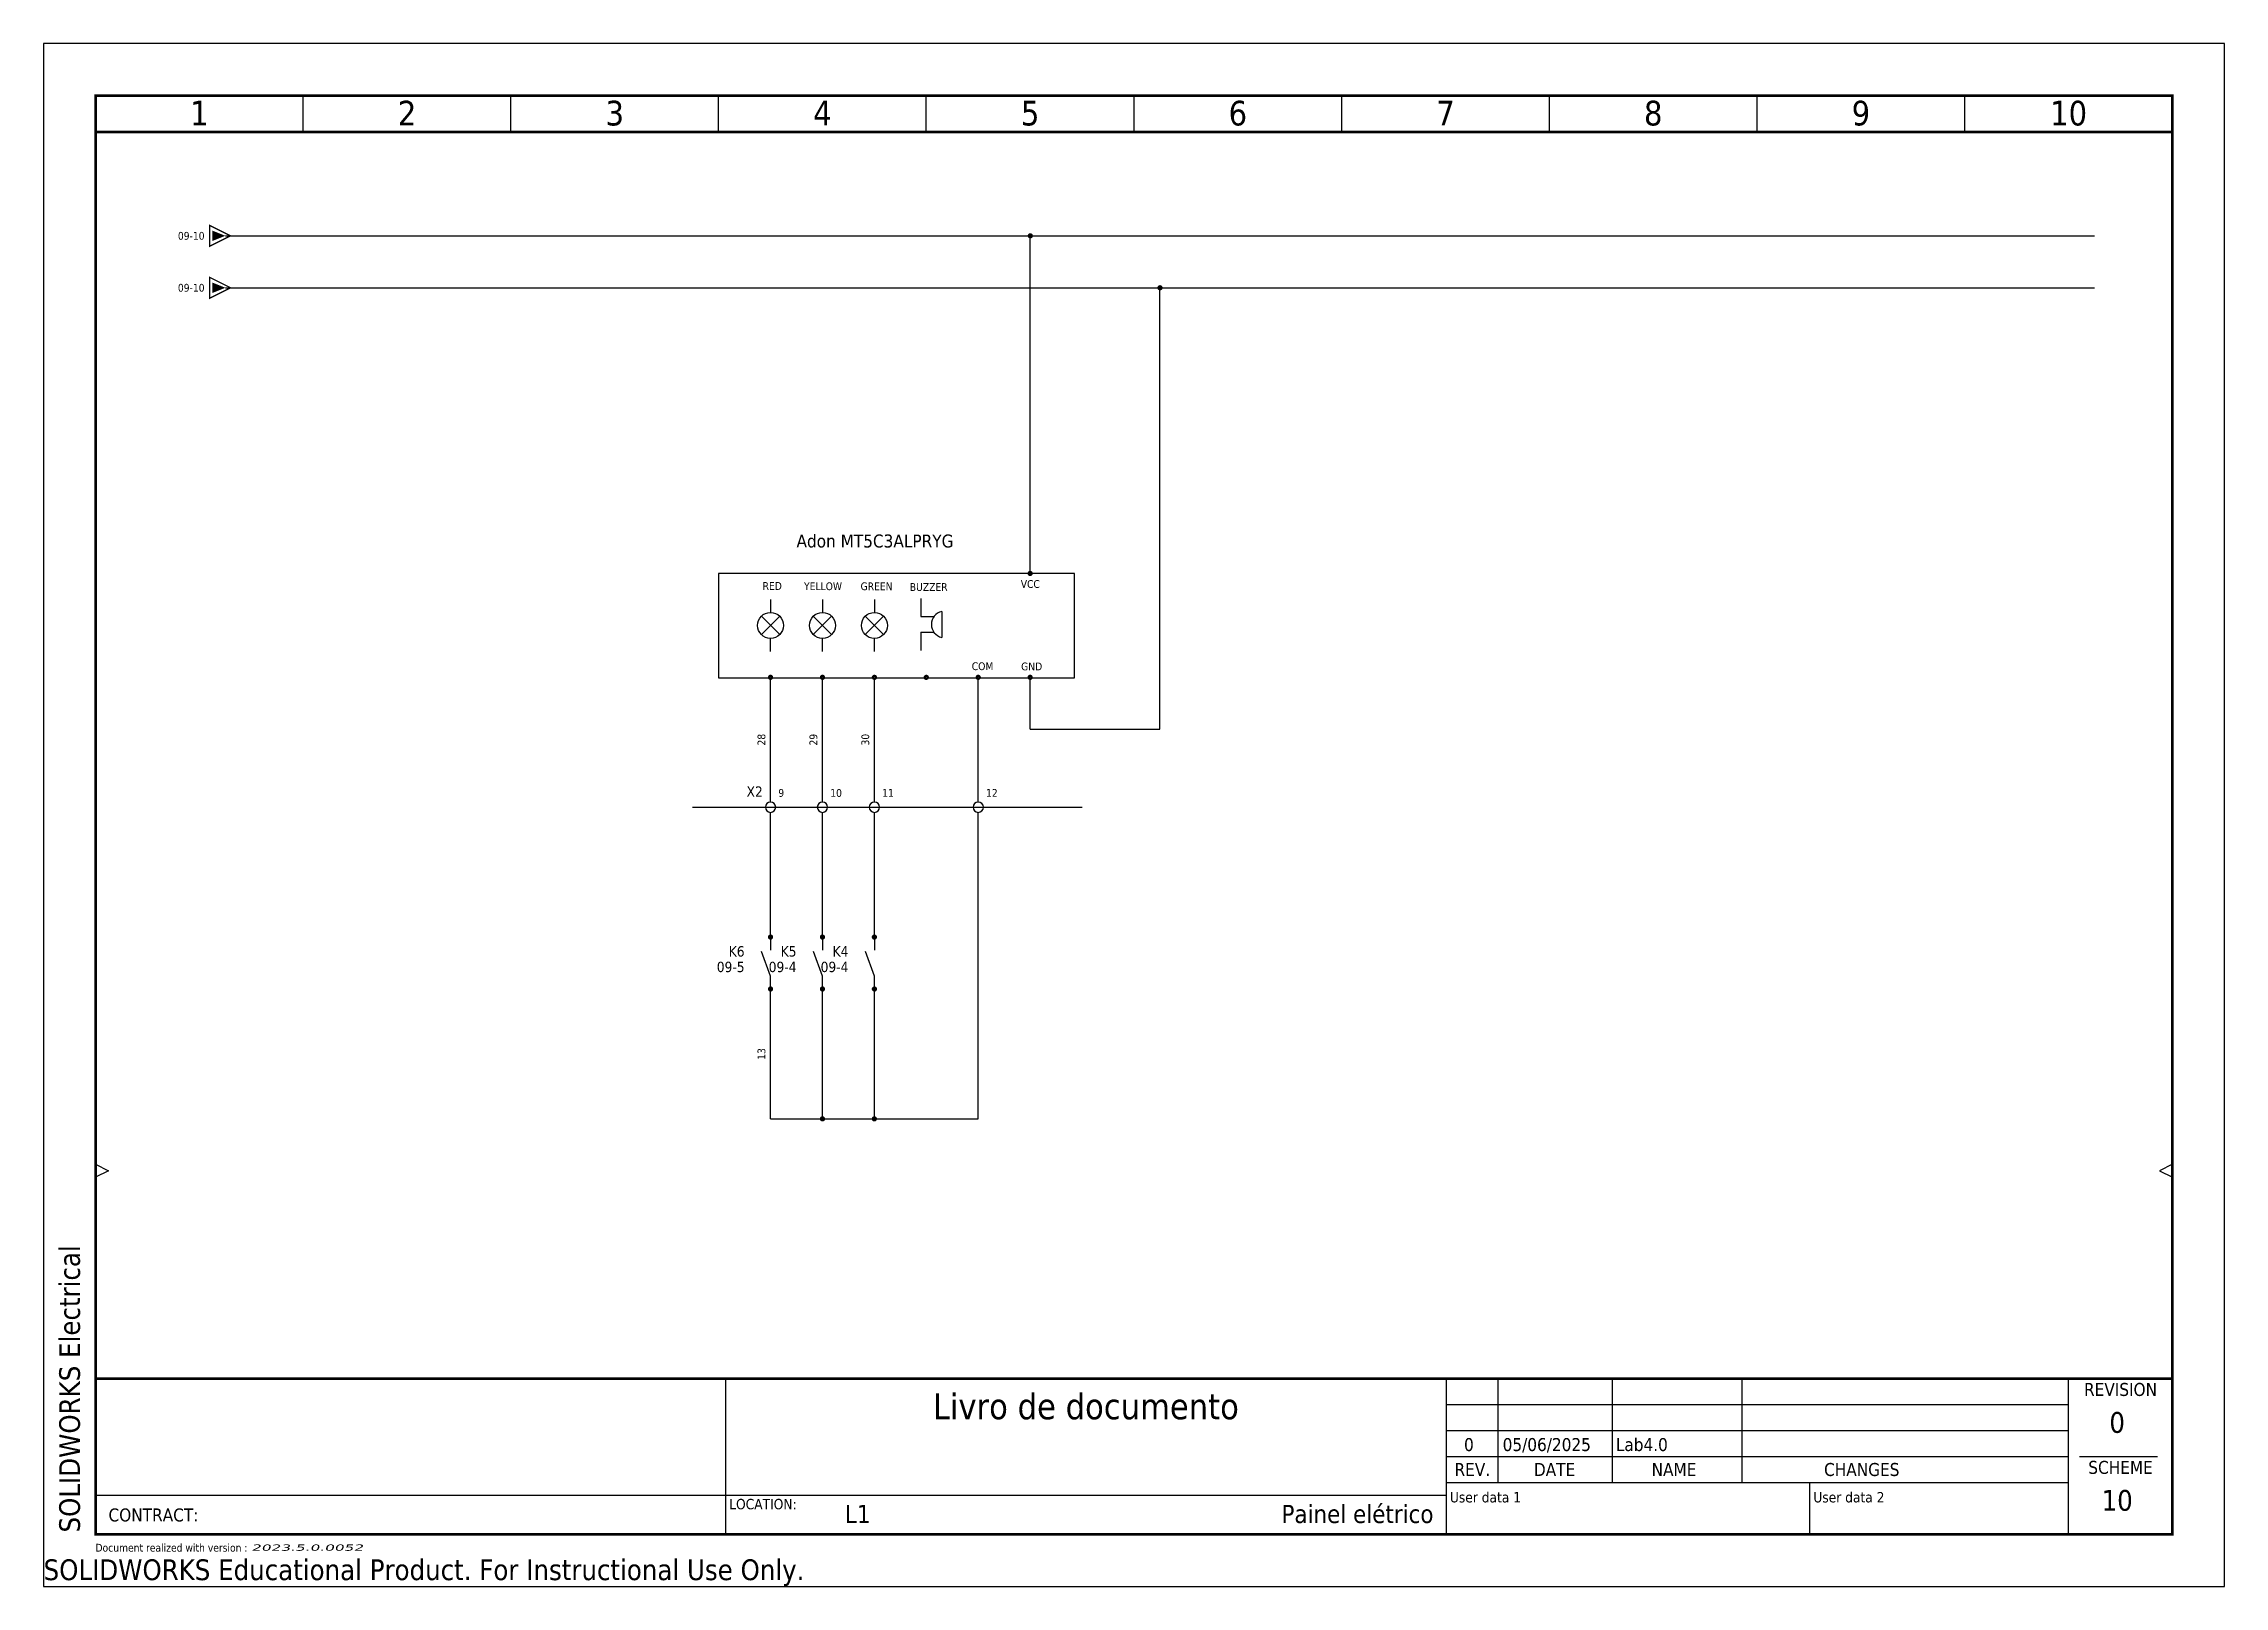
# Model space of a CAD drawing. Header units: millimetres. Extents: x 0 to 420, y 0 to 297.
import ezdxf
from ezdxf.enums import TextEntityAlignment as Align

# ---------------------------------------------------------------- set-up
doc = ezdxf.new("R2010")
doc.units = ezdxf.units.MM
doc.header["$LTSCALE"] = 10
doc.linetypes.add('CONTINU', pattern=[0])
doc.layers.add('DoNotPrint', color=7, linetype='Continuous', plot=False)
doc.layers.add('EW_NOT_PRINT', color=7, linetype='Continuous', plot=False)
doc.layers.add('TITLEBLOCK', color=7, linetype='Continuous')
doc.styles.add('TAHOMA_STANDARD', font='tahoma.ttf')
doc.styles.add('tr_line_equip', font='tahoma.ttf', dxfattribs={"height": 1.5})
doc.styles.add('tr_link', font='', dxfattribs={"height": 1.5})
doc.styles.get('tr_link').set_extended_font_data('Tahoma')

# ---------------------------------------------------------------- blocks, each defined once
blk = doc.blocks.new('TR_FDP_BASEA3CA_EN')
at = {"color": 7}
for p, q in [((50, 280), (50, 287)), ((90, 280), (90, 287)), ((130, 280), (130, 287)), ((170, 280), (170, 287)), ((210, 280), (210, 287)), ((250, 280), (250, 287)), ((290, 280), (290, 287)), ((330, 280), (330, 287)), ((370, 280), (370, 287)), ((10, 81.25), (12.5, 80)), ((12.5, 80), (10, 78.75)), ((410, 81.25), (407.5, 80)), ((407.5, 80), (410, 78.75)), ((131.41, 10), (131.41, 40)), ((270.16, 10), (270.16, 40)), ((280.16, 20), (280.16, 40)), ((302.16, 20), (302.16, 40)), ((327.16, 20), (327.16, 40)), ((390, 10), (390, 40)), ((270.16, 35), (390, 35)), ((270.16, 30), (390, 30)), ((270.16, 25), (390, 25)), ((392.11, 25), (407.11, 25)), ((270.16, 17.5), (10, 17.5)), ((270.16, 20), (390, 20)), ((340.08, 20), (340.08, 10))]:
    blk.add_line(p, q, dxfattribs=at)
at = {"color": 7, "const_width": 0.5}
blk.add_lwpolyline([(10, 287), (410, 287), (410, 10), (10, 10)], close=True, dxfattribs=at)
for points in [[(10, 280), (410, 280)], [(10, 40), (410, 40)]]:
    blk.add_lwpolyline(points, dxfattribs=at)
at = {"layer": 'DoNotPrint', "color": 7}
for p, q in [((420, 297), (0, 297)), ((0, 297), (0, 0)), ((420, 0), (420, 297)), ((0, 0), (420, 0))]:
    blk.add_line(p, q, dxfattribs=at)
at = {"color": 7, "style": 'TAHOMA_STANDARD'}
for s, p in [('REVISION', (400, 37.91)), ('CHANGES', (350.16, 22.5)), ('SCHEME', (400, 22.91))]:
    blk.add_text(s, height=2.5, dxfattribs=at).set_placement(p, align=Align.MIDDLE_CENTER)
for s, p in [('REV.', (275.16, 22.5)), ('DATE', (291, 22.5)), ('NAME', (314, 22.5))]:
    blk.add_text(s, height=2.5, dxfattribs=at).set_placement(p, align=Align.MIDDLE)
for s, height, p in [('LOCATION:', 2, (132.04, 15.84)), ('CONTRACT:', 2.5, (12.5, 13.75)), ('Document realized with version :', 1.5, (9.99, 7.44))]:
    blk.add_text(s, height=height, dxfattribs=at).set_placement(p, align=Align.MIDDLE_LEFT)
for tag, height, p in [('#COL', 4.75, (30, 281.25)), ('#COL', 4.75, (70, 281.25)), ('#COL', 4.75, (110, 281.25)), ('#COL', 4.75, (150, 281.25)), ('#COL', 4.75, (190, 281.25)), ('#COL', 4.75, (230, 281.25)), ('#COL', 4.75, (270, 281.25)), ('#COL', 4.75, (310, 281.25)), ('#COL', 4.75, (350, 281.25)), ('#COL', 4.75, (390, 281.25)), ('#PROJECT_DWG_OFFICE', 4, (76.27, 33.86)), ('#BUNDLE_TZ_0_L1', 5, (200.73, 32.17)), ('#PROJECT_DWG_OFFICE_ADDRESS_1', 3, (76.27, 28.22)), ('#PROJECT_DWG_OFFICE_ADDRESS_2', 3, (76.27, 24.16)), ('#FOLIO_TZ_1_L1', 4, (200.8, 24.51)), ('#PROJECT_DWG_OFFICE_ADDRESS_3', 3, (76.27, 19.93)), ('#FOLIO_TZ_2_L1', 4, (200.74, 18.8))]:
    blk.add_attdef(tag, text='', height=height, dxfattribs=at).set_placement(p, align=Align.CENTER)
blk.add_attdef('#APP_NAME', text='', height=4, rotation=90, dxfattribs=at).set_placement((5, 10.37), align=Align.MIDDLE_LEFT)
for tag, height, p in [('#REV_NO_-0', 2.5, (274.5, 37.3)), ('#REV_NO_-1', 2.5, (274.5, 32.4)), ('#REV_NO', 4, (399.35, 31.56)), ('#REV_NO_-2', 2.5, (274.5, 27.3)), ('#FOLIO_TAG', 4, (399.35, 16.56))]:
    blk.add_attdef(tag, text='', height=height, dxfattribs=at).set_placement(p, align=Align.MIDDLE_CENTER)
for tag, height, p in [('#REV_CREATED_ON_-0', 2.5, (281, 37.2)), ('#REV_CREATED_BY_-0', 2.5, (302.7, 37.3)), ('#REV_NO_-0_TZ_0_L1', 2.5, (327.9, 37.3)), ('#REV_CREATED_BY_-1', 2.5, (302.7, 32.4)), ('#REV_CREATED_ON_-1', 2.5, (281, 32.1)), ('#REV_NO_-1_TZ_0_L1', 2.5, (327.9, 32.1)), ('#REV_CREATED_ON_-2', 2.5, (281, 27.3)), ('#REV_CREATED_BY_-2', 2.5, (302.8, 27.3)), ('#REV_NO_-2_TZ_0_L1', 2.5, (327.9, 27.5)), ('#FOLIO_LOC_TAG', 3.5, (154.33, 13.94))]:
    blk.add_attdef(tag, text='', height=height, dxfattribs=at).set_placement(p, align=Align.MIDDLE_LEFT)
for tag, p, height in [('##BUNDLE_TX_0_EN', (270.84, 16.16), 2), ('##BUNDLE_TX_1_EN', (340.84, 16.16), 2), ('#BUNDLE_TX_0', (271.84, 12.16), 2.5), ('#BUNDLE_TX_1', (342.1, 12.16), 2.5)]:
    blk.add_attdef(tag, p, '', height=height, dxfattribs=at)
blk.add_attdef('#PROJECT_CONTRACT_NUM', text='', height=3.5, dxfattribs=at).set_placement((37.75, 11.3), align=Align.BOTTOM_LEFT)
blk.add_attdef('#FOLIO_LOC_TZ_0_L1', text='', height=3.5, dxfattribs=at).set_placement((267.68, 13.94), align=Align.MIDDLE_RIGHT)
at = {"color": 7, "style": 'TAHOMA_STANDARD', "oblique": 15, "width": 2.071003}
blk.add_attdef('#ELVER', text='', height=1.21, dxfattribs=at).set_placement((40, 7.46), align=Align.MIDDLE_LEFT)
blk = doc.blocks.new('Adon MT5C3ALRYG')
at = {"color": 0, "linetype": 'CONTINU'}
for p, q in [((-20, 5), (-20, 2.5)), ((-10, 5), (-10, 2.5)), ((0, 5), (0, 2.5)), ((-20, -5), (-20, -2.5)), ((-10, -5), (-10, -2.5)), ((0, -5), (0, -2.5))]:
    blk.add_line(p, q, dxfattribs=at)
at = {"color": 0}
for p, q in [((8.96, 5.19), (8.96, 1.69)), ((8.96, 1.69), (11.45, 1.69)), ((8.96, -1.31), (11.45, -1.31)), ((8.96, -1.31), (8.96, -4.81))]:
    blk.add_line(p, q, dxfattribs=at)
at = {"linetype": 'CONTINU'}
for p, q in [((-21.77, -1.77), (-18.23, 1.77)), ((-21.77, 1.77), (-18.23, -1.77)), ((-11.77, -1.77), (-8.23, 1.77)), ((-11.77, 1.77), (-8.23, -1.77)), ((-1.77, -1.77), (1.77, 1.77)), ((-1.77, 1.77), (1.77, -1.77))]:
    blk.add_line(p, q, dxfattribs=at)
blk.add_line((12.96, 2.69), (12.96, -2.31))
blk.add_lwpolyline([(-30, 10), (-30, -10.09), (38.55, -10.09), (38.55, 10)], close=True)
for centre in [(-20, 0), (-10, 0), (0, 0)]:
    blk.add_circle(centre, 2.5, dxfattribs=at)
blk.add_arc((13.53, 0.19), 2.56, 102.6804, 257.3196)
at = {"style": 'TAHOMA_STANDARD'}
for s, p in [('VCC', (28.19, 7.22)), ('RED', (-21.53, 6.84)), ('YELLOW', (-13.55, 6.79)), ('GREEN', (-2.66, 6.78)), ('BUZZER', (6.82, 6.64)), ('COM', (18.75, -8.61)), ('GND', (28.26, -8.65))]:
    blk.add_text(s, height=1.5, dxfattribs=at).set_placement(p)
blk.add_attdef('#P_TAG_0', text='', height=1.5, rotation=90, dxfattribs=at).set_placement((30.5, 10), align=Align.TOP_LEFT)
for tag, p in [('#P_TAG_6', (-19.5, -10)), ('#P_TAG_5', (-9.5, -10)), ('#P_TAG_4', (0.5, -10)), ('#P_TAG_3', (10.5, -10)), ('#P_TAG_2', (20.5, -10)), ('#P_TAG_1', (30.5, -10))]:
    blk.add_attdef(tag, text='', height=1.5, rotation=90, dxfattribs=at).set_placement(p, align=Align.TOP_RIGHT)
blk = doc.blocks.new('TR-EL057')
at = {"color": 0, "linetype": 'CONTINU'}
for p, q in [((0, 0), (0, -2.5)), ((0, -7.5), (-1.71, -2.8)), ((0, -10), (0, -7.5))]:
    blk.add_line(p, q, dxfattribs=at)
at = {"style": 'TAHOMA_STANDARD'}
blk.add_attdef('#P_TAG_0', (0.5, 0), '', height=1.5, dxfattribs=at)
at = {"linetype": 'CONTINU', "style": 'TAHOMA_STANDARD'}
for tag, p in [('#TAG', (-5, -3.75)), ('#CROSS_REF', (-5, -6.75)), ('#COM_TX_0', (-4.96, -9.54)), ('#COM_TX_1', (-4.96, -12.54))]:
    blk.add_attdef(tag, text='', height=2, dxfattribs=at).set_placement(p, align=Align.RIGHT)
at = {"style": 'TAHOMA_STANDARD'}
blk.add_attdef('#P_TAG_1', text='', height=1.5, dxfattribs=at).set_placement((0.5, -10), align=Align.TOP_LEFT)
blk = doc.blocks.new('TR-ILINK_AUTO')
blk.add_line((0, -2.5), (0, -2.5))
at = {"extrusion": (0, 0, -1)}
blk.add_solid([(1, 2.5), (-1, 2.5), (0, 0)], dxfattribs=at)
at = {"layer": 'EW_NOT_PRINT', "color": 5, "const_width": 0.25}
blk.add_lwpolyline([(0, 3), (2, 3), (0, -1), (-2, 3)], close=True, dxfattribs=at)
at = {"layer": 'EW_NOT_PRINT', "color": 104, "style": 'TAHOMA_STANDARD'}
blk.add_attdef('#TAG', text='', height=1, rotation=270, dxfattribs=at).set_placement((2.25, 3), align=Align.RIGHT)
blk = doc.blocks.new('TR-BR001')
at = {"color": 0, "linetype": 'Continuous'}
blk.add_circle((0, 0), 1, dxfattribs=at)
at = {"color": 7, "style": 'TAHOMA_STANDARD'}
blk.add_attdef('#PARENT_TAG', text='', height=2, dxfattribs=at).set_placement((-1.5, 2), align=Align.RIGHT)
at = {"style": 'TAHOMA_STANDARD'}
blk.add_attdef('#P_TAG_0', (0.5, 1), '', height=0.9, dxfattribs=at)
at = {"color": 7, "style": 'TAHOMA_STANDARD'}
blk.add_attdef('#SHORT_TAG', (1.5, 2), '', height=1.5, dxfattribs=at)
at = {"style": 'TAHOMA_STANDARD'}
blk.add_attdef('#P_TAG_1', text='', height=0.9, dxfattribs=at).set_placement((0.5, -1), align=Align.TOP_LEFT)

msp = doc.modelspace()

# ---------------------------------------------------------------- linework, layer by layer
at = {"color": 221}
for points in [[(190.3, 260, 0.45, 0.45, 1), (189.75, 260, 0.45, 0.45, 1)], [(215.28, 250, 0.45, 0.45, 1), (214.72, 250, 0.45, 0.45, 1)], [(150.28, 90, 0.45, 0.45, 1), (149.72, 90, 0.45, 0.45, 1)], [(160.28, 90, 0.45, 0.45, 1), (159.72, 90, 0.45, 0.45, 1)]]:
    msp.add_lwpolyline(points, format="xyseb", close=True, dxfattribs=at)
at = {"color": 231, "linetype": 'Continuous'}
for points in [[(35, 260), (190.02, 260)], [(190.02, 260), (395, 260)], [(190.02, 195.09), (190.02, 259.96)]]:
    msp.add_lwpolyline(points, dxfattribs=at)
at = {"color": 250, "linetype": 'Continuous'}
for points in [[(35, 250), (215, 250)], [(215, 165), (215, 250)], [(215, 250), (395, 250)], [(190, 165), (190, 175)], [(190, 165), (215, 165)]]:
    msp.add_lwpolyline(points, dxfattribs=at)
at = {"color": 12}
for points in [[(190.28, 195, 0.45, 0.45, 1), (189.72, 195, 0.45, 0.45, 1)], [(140.28, 175, 0.45, 0.45, 1), (139.72, 175, 0.45, 0.45, 1)], [(150.28, 175, 0.45, 0.45, 1), (149.72, 175, 0.45, 0.45, 1)], [(160.28, 175, 0.45, 0.45, 1), (159.72, 175, 0.45, 0.45, 1)], [(170.28, 175, 0.45, 0.45, 1), (169.72, 175, 0.45, 0.45, 1)], [(180.28, 175, 0.45, 0.45, 1), (179.72, 175, 0.45, 0.45, 1)], [(190.28, 175, 0.45, 0.45, 1), (189.72, 175, 0.45, 0.45, 1)], [(140.28, 125, 0.45, 0.45, 1), (139.72, 125, 0.45, 0.45, 1)], [(150.28, 125, 0.45, 0.45, 1), (149.72, 125, 0.45, 0.45, 1)], [(160.28, 125, 0.45, 0.45, 1), (159.72, 125, 0.45, 0.45, 1)], [(140.28, 115, 0.45, 0.45, 1), (139.72, 115, 0.45, 0.45, 1)], [(150.28, 115, 0.45, 0.45, 1), (149.72, 115, 0.45, 0.45, 1)], [(160.28, 115, 0.45, 0.45, 1), (159.72, 115, 0.45, 0.45, 1)]]:
    msp.add_lwpolyline(points, format="xyseb", close=True, dxfattribs=at)
at = {"color": 6, "linetype": 'Continuous'}
for points in [[(140, 151), (140, 175)], [(150, 151), (150, 175)], [(160, 151), (160, 175)], [(180, 151), (180, 175)], [(140, 125), (140, 149)], [(150, 125), (150, 149)], [(160, 125), (160, 149)], [(180, 90), (180, 149)], [(140, 90), (140, 115)], [(150, 90), (150, 115)], [(160, 90), (160, 115)], [(140, 90), (150, 90)], [(150, 90), (160, 90)], [(160, 90), (180, 90)]]:
    msp.add_lwpolyline(points, dxfattribs=at)
at = {"color": 0, "linetype": 'Continuous'}
msp.add_lwpolyline([(125, 150), (200, 150)], dxfattribs=at)

# ---------------------------------------------------------------- block references
at = {"rotation": 90}
for p in [(35, 260), (35, 250)]:
    msp.add_blockref('TR-ILINK_AUTO', p, dxfattribs=at)
msp.add_blockref('Adon MT5C3ALRYG', (160, 185))
at = {"extrusion": (0, 0, -1)}
ref = msp.add_blockref('TR-BR001', (-140, 150), dxfattribs=dict(at, rotation=180))
ref.add_attrib('#SHORT_TAG', '9', (141.5, 152), dxfattribs={"color": 7, "height": 1.5, "style": 'TAHOMA_STANDARD'})
ref.add_attrib('#PARENT_TAG', 'X2', dxfattribs={"color": 7, "height": 2, "style": 'TAHOMA_STANDARD'}).set_placement((138.5, 152), align=Align.RIGHT)
ref = msp.add_blockref('TR-BR001', (-150, 150), dxfattribs=dict(at, rotation=180))
ref.add_attrib('#SHORT_TAG', '10', (151.5, 152), dxfattribs={"color": 7, "height": 1.5, "style": 'TAHOMA_STANDARD'})
ref = msp.add_blockref('TR-BR001', (-160, 150), dxfattribs=dict(at, rotation=180))
ref.add_attrib('#SHORT_TAG', '11', (161.5, 152), dxfattribs={"color": 7, "height": 1.5, "style": 'TAHOMA_STANDARD'})
ref = msp.add_blockref('TR-BR001', (-180, 150), dxfattribs=dict(at, rotation=180))
ref.add_attrib('#SHORT_TAG', '12', (181.5, 152), dxfattribs={"color": 7, "height": 1.5, "style": 'TAHOMA_STANDARD'})
for p, values in [((140, 125), {'#TAG': 'K6', '#CROSS_REF': '09-5'}), ((150, 125), {'#TAG': 'K5', '#CROSS_REF': '09-4'}), ((160, 125), {'#TAG': 'K4', '#CROSS_REF': '09-4'})]:
    msp.add_blockref('TR-EL057', p).add_auto_attribs(values)
at = {"layer": 'TITLEBLOCK'}
ref = msp.add_blockref('TR_FDP_BASEA3CA_EN', (0, 0), dxfattribs=at)
ref.add_attrib('#COL', '1', dxfattribs={"layer": '0', "color": 7, "height": 4.75, "style": 'TAHOMA_STANDARD'}).set_placement((30, 281.25), align=Align.CENTER)
ref.add_attrib('#COL', '2', dxfattribs={"layer": '0', "color": 7, "height": 4.75, "style": 'TAHOMA_STANDARD'}).set_placement((70, 281.25), align=Align.CENTER)
ref.add_attrib('#COL', '3', dxfattribs={"layer": '0', "color": 7, "height": 4.75, "style": 'TAHOMA_STANDARD'}).set_placement((110, 281.25), align=Align.CENTER)
ref.add_attrib('#COL', '4', dxfattribs={"layer": '0', "color": 7, "height": 4.75, "style": 'TAHOMA_STANDARD'}).set_placement((150, 281.25), align=Align.CENTER)
ref.add_attrib('#COL', '5', dxfattribs={"layer": '0', "color": 7, "height": 4.75, "style": 'TAHOMA_STANDARD'}).set_placement((190, 281.25), align=Align.CENTER)
ref.add_attrib('#COL', '6', dxfattribs={"layer": '0', "color": 7, "height": 4.75, "style": 'TAHOMA_STANDARD'}).set_placement((230, 281.25), align=Align.CENTER)
ref.add_attrib('#COL', '7', dxfattribs={"layer": '0', "color": 7, "height": 4.75, "style": 'TAHOMA_STANDARD'}).set_placement((270, 281.25), align=Align.CENTER)
ref.add_attrib('#COL', '8', dxfattribs={"layer": '0', "color": 7, "height": 4.75, "style": 'TAHOMA_STANDARD'}).set_placement((310, 281.25), align=Align.CENTER)
ref.add_attrib('#COL', '9', dxfattribs={"layer": '0', "color": 7, "height": 4.75, "style": 'TAHOMA_STANDARD'}).set_placement((350, 281.25), align=Align.CENTER)
ref.add_attrib('#COL', '10', dxfattribs={"layer": '0', "color": 7, "height": 4.75, "style": 'TAHOMA_STANDARD'}).set_placement((390, 281.25), align=Align.CENTER)
ref.add_attrib('#FOLIO_TAG', '10', dxfattribs={"layer": '0', "color": 7, "height": 4, "style": 'TAHOMA_STANDARD'}).set_placement((399.35, 16.56), align=Align.MIDDLE_CENTER)
ref.add_attrib('#FOLIO_LOC_TAG', 'L1', dxfattribs={"layer": '0', "color": 7, "height": 3.5, "style": 'TAHOMA_STANDARD'}).set_placement((154.33, 13.94), align=Align.MIDDLE_LEFT)
ref.add_attrib('#FOLIO_LOC_TZ_0_L1', 'Painel elétrico', dxfattribs={"layer": '0', "color": 7, "height": 3.5, "style": 'TAHOMA_STANDARD'}).set_placement((267.68, 13.94), align=Align.MIDDLE_RIGHT)
ref.add_attrib('#BUNDLE_TZ_0_L1', 'Livro de documento', dxfattribs={"layer": '0', "color": 7, "height": 5, "style": 'TAHOMA_STANDARD'}).set_placement((200.73, 32.17), align=Align.CENTER)
ref.add_attrib('#REV_NO', '0', dxfattribs={"layer": '0', "color": 7, "height": 4, "style": 'TAHOMA_STANDARD'}).set_placement((399.35, 31.56), align=Align.MIDDLE_CENTER)
ref.add_attrib('#ELVER', '2023.5.0.0052', dxfattribs={"layer": '0', "color": 7, "height": 1.2071, "style": 'TAHOMA_STANDARD', "oblique": 15, "width": 2.071003}).set_placement((40, 7.46), align=Align.MIDDLE_LEFT)
ref.add_attrib('##BUNDLE_TX_0_EN', 'User data 1', (270.84, 16.16), dxfattribs={"layer": '0', "color": 7, "height": 2, "style": 'TAHOMA_STANDARD'})
ref.add_attrib('##BUNDLE_TX_1_EN', 'User data 2', (340.84, 16.16), dxfattribs={"layer": '0', "color": 7, "height": 2, "style": 'TAHOMA_STANDARD'})
ref.add_attrib('#REV_NO_-2', '0', dxfattribs={"layer": '0', "color": 7, "height": 2.5, "style": 'TAHOMA_STANDARD'}).set_placement((274.5, 27.3), align=Align.MIDDLE_CENTER)
ref.add_attrib('#REV_CREATED_ON_-2', '05/06/2025', dxfattribs={"layer": '0', "color": 7, "height": 2.5, "style": 'TAHOMA_STANDARD'}).set_placement((281, 27.3), align=Align.MIDDLE_LEFT)
ref.add_attrib('#REV_CREATED_BY_-2', 'Lab4.0', dxfattribs={"layer": '0', "color": 7, "height": 2.5, "style": 'TAHOMA_STANDARD'}).set_placement((302.8, 27.3), align=Align.MIDDLE_LEFT)
ref.add_attrib('#APP_NAME', 'SOLIDWORKS Electrical', dxfattribs={"layer": '0', "color": 7, "height": 4, "rotation": 90, "style": 'TAHOMA_STANDARD'}).set_placement((5, 10.37), align=Align.MIDDLE_LEFT)

# ---------------------------------------------------------------- texts
at = {"style": 'tr_link'}
for p in [(31, 260), (31, 250)]:
    msp.add_text('09-10', height=1.5, dxfattribs=at).set_placement(p, align=Align.MIDDLE_RIGHT)
at = {"style": 'TAHOMA_STANDARD'}
msp.add_text('Adon MT5C3ALPRYG', height=2.5, dxfattribs=at).set_placement((145, 200))
at = {"color": 7, "style": 'tr_line_equip'}
for s, p in [('28', (139, 163)), ('29', (149, 163)), ('30', (159, 163)), ('13', (139, 102.5))]:
    msp.add_text(s, height=1.5, rotation=90, dxfattribs=at).set_placement(p, align=Align.CENTER)
at = {"color": 1, "true_color": 0xff0000, "style": 'TAHOMA_STANDARD'}
msp.add_text('SOLIDWORKS Educational Product. For Instructional Use Only.', height=4, dxfattribs=at).set_placement((0, 0), align=Align.BOTTOM_LEFT)

doc.saveas('drawing.dxf')
